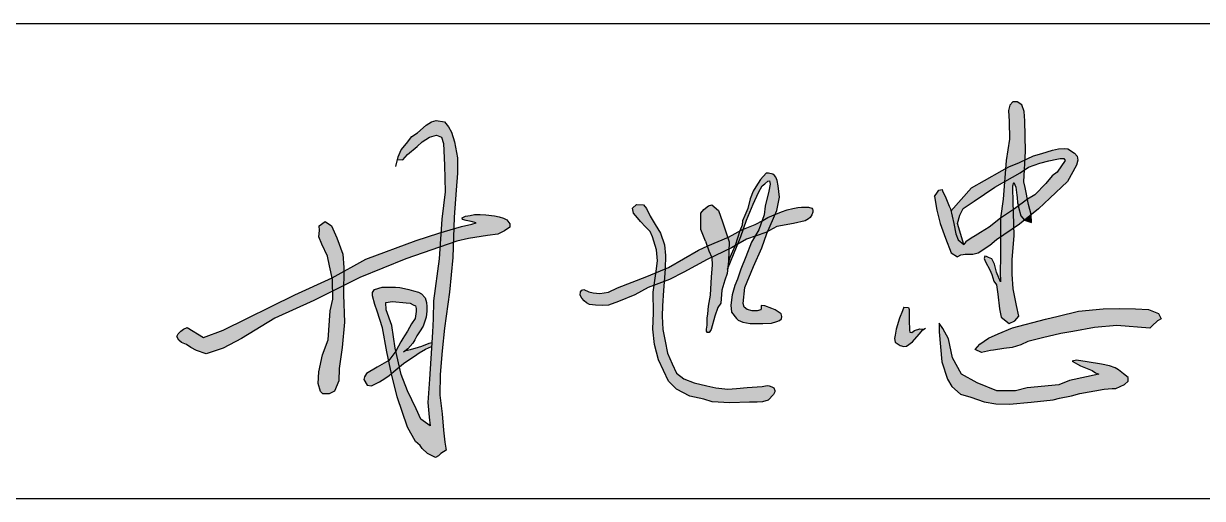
# Model space of a CAD drawing. Header units: millimetres. Extents: x 865974 to 875117, y 40174 to 44891.
# Drawn here: x 868534.3 to 868550.45, y 40219.58 to 40226.08 of the extents above; entities that cross this region are included whole.
import ezdxf

# ---------------------------------------------------------------- set-up
doc = ezdxf.new("R2010")
doc.units = ezdxf.units.MM
doc.header["$LTSCALE"] = 1000
doc.header["$MEASUREMENT"] = 0
doc.layers.add('HATCH', color=8, linetype='Continuous')

msp = doc.modelspace()

# ---------------------------------------------------------------- hatches: boundary and pattern name
at = {"layer": 'HATCH'}
for points in [[(868548.019, 40224.746), (868548.009, 40224.876), (868547.977, 40224.967), (868547.914, 40225.009), (868547.854, 40225.009), (868547.812, 40224.963), (868547.795, 40224.886), (868547.802, 40224.736), (868547.809, 40224.494), (868547.76, 40224.203), (868547.752, 40224.092), (868547.798, 40224.119), (868547.942, 40224.178), (868548.02, 40224.215), (868548.026, 40224.332)], [(868540.227, 40223.797), (868540.249, 40224.032), (868540.246, 40224.238), (868540.206, 40224.457), (868540.163, 40224.593), (868540.123, 40224.663), (868540.067, 40224.732), (868539.955, 40224.753), (868539.89, 40224.735), (868539.816, 40224.689), (868539.701, 40224.583), (868539.623, 40224.532), (868539.551, 40224.438), (868539.476, 40224.35), (868539.434, 40224.254), (868539.425, 40224.219), (868539.499, 40224.212), (868539.563, 40224.286), (868539.694, 40224.397), (868539.762, 40224.458), (868539.863, 40224.525), (868539.961, 40224.552), (868540.028, 40224.525), (868540.055, 40224.438), (868540.069, 40224.138), (868540.076, 40223.777), (868540.032, 40223.399), (868540.019, 40223.218), (868540.197, 40223.269), (868540.203, 40223.428)], [(868548.734, 40224.263), (868548.695, 40224.305), (868548.606, 40224.363), (868548.554, 40224.368), (868548.477, 40224.365), (868548.396, 40224.343), (868548.25, 40224.299), (868548.137, 40224.267), (868548.047, 40224.228), (868548.02, 40224.215), (868548.013, 40224.078), (868548.067, 40224.113), (868548.222, 40224.166), (868548.348, 40224.2), (868548.456, 40224.222), (868548.502, 40224.231), (868548.551, 40224.229), (868548.568, 40224.204), (868548.458, 40224.044), (868548.39, 40223.994), (868548.303, 40223.891), (868548.155, 40223.733), (868548.054, 40223.673), (868548.068, 40223.602), (868548.106, 40223.464), (868548.202, 40223.542), (868548.36, 40223.687), (868548.601, 40223.916), (868548.724, 40224.139), (868548.741, 40224.209)], [(868548.02, 40224.215), (868547.942, 40224.178), (868547.798, 40224.119), (868547.752, 40224.092), (868547.739, 40223.915), (868547.951, 40224.037), (868548.013, 40224.078)], [(868544.298, 40223.604), (868544.37, 40223.765), (868544.419, 40223.855), (868544.456, 40223.886), (868544.497, 40223.922), (868544.522, 40223.926), (868544.53, 40223.878), (868544.511, 40223.784), (868544.459, 40223.578), (868544.446, 40223.462), (868544.415, 40223.375), (868544.429, 40223.383), (868544.499, 40223.423), (868544.596, 40223.464), (868544.62, 40223.517), (868544.657, 40223.702), (868544.641, 40223.858), (868544.623, 40223.93), (868544.605, 40223.974), (868544.588, 40224), (868544.568, 40224.015), (868544.506, 40224.032), (868544.475, 40224.032), (868544.399, 40223.944), (868544.367, 40223.895), (868544.333, 40223.842), (868544.296, 40223.784), (868544.254, 40223.677), (868544.225, 40223.547), (868544.181, 40223.453), (868544.151, 40223.377), (868544.146, 40223.32), (868544.114, 40223.241), (868544.142, 40223.256), (868544.161, 40223.263), (868544.204, 40223.385)], [(868547.324, 40223.646), (868547.607, 40223.84), (868547.739, 40223.915), (868547.752, 40224.092), (868547.708, 40224.067), (868547.463, 40223.928), (868547.288, 40223.831), (868547.004, 40223.511), (868547.043, 40223.343), (868547.07, 40223.202), (868547.105, 40223.116), (868547.181, 40223.055), (868547.093, 40223.34), (868547.127, 40223.456), (868547.171, 40223.545)], [(868548.013, 40224.078), (868547.951, 40224.037), (868547.739, 40223.915), (868547.721, 40223.676), (868547.686, 40223.413), (868547.859, 40223.53), (868547.856, 40223.642), (868547.851, 40223.824), (868547.852, 40223.857), (868547.867, 40223.904), (868547.895, 40223.839), (868547.909, 40223.728), (868547.91, 40223.698), (868547.917, 40223.625), (868547.932, 40223.583), (868548.054, 40223.673), (868548.023, 40223.834), (868548.005, 40223.911)], [(868546.997, 40223.54), (868546.981, 40223.578), (868546.926, 40223.714), (868546.89, 40223.784), (868546.883, 40223.807), (868546.839, 40223.799), (868546.823, 40223.768), (868546.782, 40223.71), (868546.813, 40223.522), (868546.857, 40223.341), (868546.929, 40223.142), (868547.009, 40222.94), (868547.096, 40222.883), (868547.138, 40222.908), (868547.174, 40222.914), (868547.2, 40222.915), (868547.25, 40222.915), (868547.305, 40222.916), (868547.376, 40222.936), (868547.537, 40223.041), (868547.631, 40223.118), (868547.684, 40223.154), (868547.686, 40223.413), (868547.527, 40223.29), (868547.408, 40223.216), (868547.338, 40223.173), (868547.282, 40223.142), (868547.208, 40223.089), (868547.181, 40223.055), (868547.105, 40223.116), (868547.07, 40223.202), (868547.043, 40223.343)], [(868543.08, 40223.049), (868543.029, 40223.207), (868542.954, 40223.328), (868542.884, 40223.443), (868542.837, 40223.547), (868542.795, 40223.596), (868542.699, 40223.6), (868542.646, 40223.551), (868542.657, 40223.485), (868542.686, 40223.451), (868542.714, 40223.421), (868542.752, 40223.368), (868542.821, 40223.297), (868542.888, 40223.234), (868542.918, 40223.159), (868542.973, 40222.983), (868542.985, 40222.831), (868542.966, 40222.687), (868542.963, 40222.667), (868543.09, 40222.721), (868543.095, 40222.901)], [(868543.875, 40223.363), (868543.822, 40223.519), (868543.73, 40223.595), (868543.686, 40223.583), (868543.622, 40223.535), (868543.578, 40223.483), (868543.578, 40223.399), (868543.578, 40223.259), (868543.642, 40223.098), (868543.665, 40223.031), (868543.675, 40223.036), (868543.945, 40223.15)], [(868545.008, 40223.378), (868545.055, 40223.403), (868545.076, 40223.425), (868545.098, 40223.46), (868545.113, 40223.498), (868545.113, 40223.526), (868545.109, 40223.537), (868545.1, 40223.55), (868545.053, 40223.566), (868544.959, 40223.566), (868544.909, 40223.559), (868544.839, 40223.546), (868544.763, 40223.529), (868544.686, 40223.503), (868544.609, 40223.469), (868544.596, 40223.464), (868544.494, 40223.232), (868544.622, 40223.3), (868544.849, 40223.343)], [(868547.963, 40223.448), (868547.93, 40223.563), (868547.932, 40223.583), (868547.876, 40223.541), (868547.859, 40223.53), (868547.866, 40223.279), (868547.944, 40223.332), (868548.012, 40223.388)], [(868548.068, 40223.602), (868548.054, 40223.673), (868548.054, 40223.673), (868547.932, 40223.583), (868547.93, 40223.563), (868547.963, 40223.448), (868548.012, 40223.388), (868548.106, 40223.464)], [(868540.89, 40223.241), (868540.964, 40223.292), (868540.966, 40223.336), (868540.923, 40223.393), (868540.878, 40223.416), (868540.82, 40223.431), (868540.752, 40223.447), (868540.636, 40223.459), (868540.556, 40223.463), (868540.48, 40223.463), (868540.42, 40223.453), (868540.358, 40223.441), (868540.31, 40223.42), (868540.315, 40223.395), (868540.366, 40223.383), (868540.434, 40223.367), (868540.504, 40223.352), (868540.442, 40223.334), (868540.3, 40223.299), (868540.197, 40223.269), (868540.19, 40223.085), (868540.236, 40223.101), (868540.399, 40223.134), (868540.657, 40223.177), (868540.799, 40223.194)], [(868544.373, 40223.254), (868544.415, 40223.375), (868544.326, 40223.326), (868544.161, 40223.263), (868544.126, 40223.165), (868544.084, 40223.058), (868544.203, 40223.126), (868544.323, 40223.168)], [(868544.596, 40223.464), (868544.499, 40223.423), (868544.429, 40223.383), (868544.415, 40223.375), (868544.373, 40223.254), (868544.323, 40223.168), (868544.471, 40223.22), (868544.494, 40223.232)], [(868547.859, 40223.53), (868547.686, 40223.413), (868547.684, 40223.154), (868547.866, 40223.279)], [(868548.106, 40223.464), (868548.012, 40223.388), (868548.11, 40223.357)], [(868538.677, 40222.922), (868538.593, 40223.143), (868538.523, 40223.31), (868538.435, 40223.367), (868538.353, 40223.311), (868538.359, 40223.247), (868538.348, 40223.159), (868538.39, 40223.06), (868538.465, 40222.895), (868538.494, 40222.762), (868538.53, 40222.598), (868538.69, 40222.686), (868538.69, 40222.737)], [(868539.539, 40222.859), (868540.006, 40223.021), (868540.019, 40223.218), (868539.991, 40223.21), (868539.683, 40223.109), (868538.994, 40222.855), (868538.69, 40222.686), (868538.686, 40222.492), (868538.909, 40222.603)], [(868540.197, 40223.269), (868540.019, 40223.218), (868540.006, 40223.021), (868540.19, 40223.085)], [(868544.114, 40223.241), (868543.959, 40223.156), (868543.945, 40223.15), (868543.966, 40223.089), (868543.963, 40222.992), (868544.001, 40223.01), (868544.051, 40223.039)], [(868544.417, 40223.009), (868544.482, 40223.205), (868544.494, 40223.232), (868544.471, 40223.22), (868544.323, 40223.168), (868544.275, 40223.085), (868544.198, 40222.886), (868544.126, 40222.717), (868544.082, 40222.581), (868544.047, 40222.493), (868544.008, 40222.366), (868543.992, 40222.224), (868544.002, 40222.129), (868544.069, 40222.043), (868544.089, 40222.018), (868544.157, 40221.991), (868544.256, 40221.974), (868544.322, 40221.972), (868544.431, 40221.972), (868544.549, 40221.976), (868544.62, 40221.999), (868544.655, 40222.015), (868544.684, 40222.035), (868544.689, 40222.066), (868544.681, 40222.104), (868544.6, 40222.16), (868544.55, 40222.179), (868544.456, 40222.213), (868544.405, 40222.221), (868544.405, 40222.183), (868544.403, 40222.158), (868544.35, 40222.145), (868544.282, 40222.148), (868544.212, 40222.166), (868544.175, 40222.196), (868544.159, 40222.247), (868544.183, 40222.467), (868544.301, 40222.753)], [(868544.161, 40223.263), (868544.142, 40223.256), (868544.114, 40223.241), (868544.051, 40223.039), (868544.084, 40223.058), (868544.126, 40223.165)], [(868547.869, 40223.173), (868547.866, 40223.279), (868547.684, 40223.154), (868547.682, 40222.887), (868547.681, 40222.673), (868547.682, 40222.543), (868547.63, 40222.676), (868547.601, 40222.783), (868547.567, 40222.859), (868547.518, 40222.878), (868547.491, 40222.89), (868547.47, 40222.892), (868547.462, 40222.863), (868547.479, 40222.817), (868547.537, 40222.705), (868547.564, 40222.645), (868547.594, 40222.551), (868547.628, 40222.5), (868547.645, 40222.374), (868547.672, 40222.174), (868547.695, 40222.058), (868547.801, 40221.973), (868547.881, 40222.01), (868547.936, 40222.074), (868547.902, 40222.22), (868547.856, 40222.449), (868547.844, 40222.648), (868547.844, 40222.85)], [(868539.477, 40221.275), (868539.452, 40221.38), (868539.376, 40221.314), (868539.344, 40221.286), (868539.344, 40221.285), (868539.419, 40220.967), (868539.563, 40220.555), (868539.673, 40220.356), (868539.735, 40220.302), (868539.761, 40220.261), (868539.838, 40220.193), (868539.947, 40220.137), (868539.986, 40220.163), (868540.02, 40220.195), (868540.093, 40220.24), (868540.072, 40220.35), (868540.054, 40220.51), (868540.035, 40220.738), (868540.007, 40220.991), (868540.01, 40221.276), (868540.039, 40221.598), (868540.067, 40221.907), (868540.136, 40222.401), (868540.182, 40222.877), (868540.19, 40223.085), (868540.006, 40223.021), (868539.995, 40222.859), (868539.92, 40222.282), (868539.914, 40222.038), (868539.904, 40221.856), (868539.883, 40221.491), (868539.863, 40221.212), (868539.84, 40220.891), (868539.86, 40220.69), (868539.873, 40220.572), (868539.746, 40220.662), (868539.681, 40220.803), (868539.561, 40221.051)], [(868543.966, 40223.089), (868543.945, 40223.15), (868543.675, 40223.036), (868543.665, 40223.031), (868543.688, 40222.965), (868543.73, 40222.878), (868543.963, 40222.992)], [(868544.084, 40223.058), (868544.051, 40223.039), (868543.979, 40222.875), (868543.957, 40222.811), (868543.946, 40222.717), (868544.028, 40222.917)], [(868543.668, 40222.847), (868543.73, 40222.878), (868543.688, 40222.965), (868543.665, 40223.031), (868543.548, 40222.974), (868543.136, 40222.741), (868543.09, 40222.721), (868543.078, 40222.549), (868543.149, 40222.576), (868543.346, 40222.673)], [(868543.959, 40222.826), (868543.963, 40222.992), (868543.73, 40222.878), (868543.736, 40222.77), (868543.721, 40222.612), (868543.707, 40222.359), (868543.681, 40222.208), (868543.673, 40222.105), (868543.662, 40222.046), (868543.66, 40221.996), (868543.66, 40221.951), (868543.654, 40221.895), (868543.655, 40221.866), (868543.66, 40221.853), (868543.667, 40221.847), (868543.694, 40221.848), (868543.723, 40221.892), (868543.773, 40222.072), (868543.814, 40222.193), (868543.855, 40222.249), (868543.867, 40222.429), (868543.907, 40222.565), (868543.939, 40222.657)], [(868537.745, 40222.044), (868538.278, 40222.289), (868538.539, 40222.419), (868538.535, 40222.574), (868538.53, 40222.598), (868538.018, 40222.366), (868537.039, 40221.882), (868536.77, 40221.78), (868536.546, 40221.917), (868536.493, 40221.895), (868536.458, 40221.868), (868536.423, 40221.833), (868536.405, 40221.796), (868536.429, 40221.742), (868536.469, 40221.712), (868536.535, 40221.685), (868536.594, 40221.646), (868536.671, 40221.602), (868536.805, 40221.555), (868536.916, 40221.592), (868537.036, 40221.635), (868537.289, 40221.767)], [(868538.69, 40222.686), (868538.53, 40222.598), (868538.535, 40222.574), (868538.539, 40222.419), (868538.686, 40222.492)], [(868542.86, 40222.467), (868542.94, 40222.497), (868542.963, 40222.667), (868542.842, 40222.616), (868542.44, 40222.461), (868542.315, 40222.402), (868542.197, 40222.381), (868542.106, 40222.39), (868542.045, 40222.407), (868541.979, 40222.44), (868541.952, 40222.43), (868541.931, 40222.405), (868541.928, 40222.362), (868541.952, 40222.32), (868541.982, 40222.283), (868542.013, 40222.256), (868542.057, 40222.234), (868542.136, 40222.224), (868542.227, 40222.218), (868542.315, 40222.224), (868542.451, 40222.272), (868542.677, 40222.367)], [(868543.09, 40222.721), (868542.963, 40222.667), (868542.94, 40222.497), (868543.078, 40222.549)], [(868538.699, 40221.992), (868538.684, 40222.367), (868538.686, 40222.492), (868538.539, 40222.419), (868538.542, 40222.304), (868538.503, 40222.145), (868538.478, 40221.748), (868538.399, 40221.543), (868538.348, 40221.31), (868538.338, 40221.153), (868538.372, 40221.04), (868538.404, 40221.008), (868538.49, 40221.008), (868538.564, 40221.044), (868538.621, 40221.189), (868538.625, 40221.358), (868538.666, 40221.642)], [(868539.752, 40222.379), (868539.715, 40222.403), (868539.644, 40222.419), (868539.58, 40222.44), (868539.523, 40222.453), (868539.458, 40222.463), (868539.398, 40222.47), (868539.3, 40222.47), (868539.216, 40222.47), (868539.111, 40222.44), (868539.084, 40222.399), (868539.084, 40222.349), (868539.114, 40222.234), (868539.145, 40222.14), (868539.222, 40221.914), (868539.28, 40221.584), (868539.305, 40221.468), (868539.402, 40221.592), (868539.392, 40221.636), (868539.346, 40221.947), (868539.272, 40222.158), (868539.264, 40222.258), (868539.355, 40222.273), (868539.546, 40222.255), (868539.6, 40222.249), (868539.642, 40222.229), (868539.672, 40222.214), (868539.683, 40222.179), (868539.683, 40222.136), (868539.666, 40222.043), (868539.618, 40221.969), (868539.561, 40221.869), (868539.522, 40221.804), (868539.5, 40221.767), (868539.472, 40221.723), (868539.44, 40221.662), (868539.402, 40221.592), (868539.452, 40221.38), (868539.507, 40221.427), (868539.579, 40221.475), (868539.659, 40221.525), (868539.72, 40221.571), (868539.811, 40221.621), (868539.893, 40221.658), (868539.896, 40221.714), (868539.859, 40221.703), (868539.757, 40221.664), (868539.713, 40221.647), (868539.602, 40221.616), (868539.538, 40221.602), (868539.566, 40221.624), (868539.637, 40221.705), (868539.664, 40221.749), (868539.691, 40221.803), (868539.728, 40221.857), (868539.775, 40221.934), (868539.819, 40222.059), (868539.826, 40222.143), (868539.826, 40222.207), (868539.823, 40222.258), (868539.806, 40222.322)], [(868543.052, 40222.075), (868543.055, 40222.216), (868543.069, 40222.422), (868543.078, 40222.549), (868542.94, 40222.497), (868542.927, 40222.402), (868542.932, 40222.118), (868542.923, 40221.894), (868542.943, 40221.684), (868543, 40221.477), (868543.07, 40221.328), (868543.135, 40221.181), (868543.248, 40221.075), (868543.43, 40220.978), (868543.623, 40220.937), (868543.734, 40220.902), (868543.979, 40220.887), (868544.245, 40220.894), (868544.35, 40220.895), (868544.424, 40220.901), (868544.502, 40220.924), (868544.574, 40221), (868544.592, 40221.037), (868544.592, 40221.053), (868544.58, 40221.091), (868544.552, 40221.105), (868544.516, 40221.117), (868544.488, 40221.123), (868544.418, 40221.11), (868544.213, 40221.096), (868544.07, 40221.084), (868543.948, 40221.073), (868543.783, 40221.092), (868543.66, 40221.118), (868543.487, 40221.159), (868543.349, 40221.215), (868543.248, 40221.292), (868543.188, 40221.419), (868543.125, 40221.566), (868543.089, 40221.73), (868543.058, 40221.89)], [(868546.571, 40221.825), (868546.621, 40221.886), (868546.639, 40221.897), (868546.581, 40221.901), (868546.508, 40221.876), (868546.468, 40221.851), (868546.441, 40221.856), (868546.438, 40221.883), (868546.438, 40221.921), (868546.433, 40221.979), (868546.433, 40222.021), (868546.433, 40222.081), (868546.431, 40222.117), (868546.431, 40222.162), (868546.426, 40222.192), (868546.36, 40222.197), (868546.34, 40222.144), (868546.302, 40222.044), (868546.257, 40221.893), (868546.242, 40221.813), (868546.232, 40221.765), (868546.24, 40221.715), (868546.308, 40221.672), (868546.358, 40221.657), (868546.398, 40221.66), (868546.478, 40221.723)], [(868548.26, 40221.778), (868548.51, 40221.834), (868548.673, 40221.865), (868548.971, 40221.916), (868549.277, 40221.946), (868549.73, 40221.908), (868549.763, 40221.941), (868549.836, 40222.01), (868549.882, 40222.038), (868549.849, 40222.109), (868549.709, 40222.162), (868549.534, 40222.175), (868549.312, 40222.18), (868549.088, 40222.173), (868548.754, 40222.142), (868548.472, 40222.073), (868548.299, 40222.03), (868547.848, 40221.913), (868547.652, 40221.829), (868547.519, 40221.773), (868547.402, 40221.689), (868547.339, 40221.618), (868547.423, 40221.577), (868547.545, 40221.605), (868547.586, 40221.608), (868547.731, 40221.628), (868547.843, 40221.646), (868547.963, 40221.681), (868548.059, 40221.727)], [(868546.97, 40221.762), (868546.893, 40221.902), (868546.842, 40221.976), (868546.845, 40221.858), (868546.88, 40221.446), (868546.956, 40221.21), (868547.016, 40221.112), (868547.136, 40221.007), (868547.277, 40220.966), (868547.462, 40220.898), (868547.618, 40220.871), (868547.807, 40220.869), (868548.104, 40220.894), (868548.405, 40220.928), (868548.493, 40220.948), (868548.657, 40220.982), (868548.77, 40221.012), (868549.105, 40221.075), (868549.212, 40221.083), (868549.262, 40221.083), (868549.383, 40221.136), (868549.43, 40221.184), (868549.432, 40221.232), (868549.369, 40221.283), (868549.299, 40221.337), (868549.252, 40221.365), (868549.176, 40221.392), (868549.069, 40221.414), (868548.869, 40221.446), (868548.726, 40221.472), (868548.666, 40221.458), (868548.78, 40221.394), (868548.825, 40221.375), (868548.938, 40221.329), (868548.986, 40221.299), (868549.03, 40221.277), (868548.63, 40221.19), (868548.484, 40221.131), (868548.05, 40221.091), (868547.888, 40221.052), (868547.632, 40221.052), (868547.363, 40221.162), (868547.15, 40221.281), (868547.028, 40221.502)], [(868539.344, 40221.286), (868539.305, 40221.468), (868539.148, 40221.373), (868539, 40221.288), (868538.972, 40221.243), (868538.963, 40221.206), (868539.009, 40221.128), (868539.07, 40221.117), (868539.179, 40221.175), (868539.253, 40221.221), (868539.313, 40221.26)], [(868539.402, 40221.592), (868539.305, 40221.468), (868539.344, 40221.286), (868539.376, 40221.314), (868539.452, 40221.38)]]:
    msp.add_hatch(color=256, dxfattribs=at).paths.add_polyline_path(points)

# ---------------------------------------------------------------- linework, layer by layer
for p, q in [((868518.51, 40226.078), (868628.51, 40226.078)), ((868518.51, 40219.578), (868573.51, 40219.578))]:
    msp.add_line(p, q)
for points in [[(868547.93, 40223.563), (868547.963, 40223.448), (868548.012, 40223.388), (868548.11, 40223.357), (868548.106, 40223.464), (868548.068, 40223.602), (868548.023, 40223.834), (868548.005, 40223.911), (868548.026, 40224.332), (868548.019, 40224.746), (868548.009, 40224.876), (868547.977, 40224.967), (868547.914, 40225.009), (868547.854, 40225.009), (868547.812, 40224.963), (868547.795, 40224.886), (868547.802, 40224.736), (868547.809, 40224.494), (868547.76, 40224.203), (868547.721, 40223.676), (868547.686, 40223.413), (868547.682, 40222.887), (868547.681, 40222.673), (868547.682, 40222.543), (868547.63, 40222.676), (868547.601, 40222.783), (868547.567, 40222.859)], [(868539.401, 40224.121), (868539.434, 40224.254), (868539.476, 40224.35), (868539.551, 40224.438), (868539.623, 40224.532), (868539.701, 40224.583), (868539.816, 40224.689), (868539.89, 40224.735), (868539.955, 40224.753), (868540.067, 40224.732), (868540.123, 40224.663), (868540.163, 40224.593), (868540.206, 40224.457), (868540.246, 40224.238), (868540.249, 40224.032), (868540.227, 40223.797), (868540.203, 40223.428), (868540.182, 40222.877), (868540.136, 40222.401), (868540.067, 40221.907), (868540.039, 40221.598), (868540.01, 40221.276), (868540.007, 40220.991), (868540.035, 40220.738), (868540.054, 40220.51), (868540.072, 40220.35), (868540.093, 40220.24), (868540.02, 40220.195), (868539.986, 40220.163), (868539.947, 40220.137), (868539.838, 40220.193), (868539.761, 40220.261), (868539.735, 40220.302), (868539.673, 40220.356), (868539.563, 40220.555), (868539.419, 40220.967), (868539.344, 40221.285), (868539.28, 40221.584), (868539.222, 40221.914), (868539.145, 40222.14), (868539.114, 40222.234), (868539.084, 40222.349), (868539.084, 40222.399), (868539.111, 40222.44), (868539.111, 40222.44), (868539.216, 40222.47), (868539.3, 40222.47), (868539.3, 40222.47), (868539.398, 40222.47), (868539.458, 40222.463), (868539.523, 40222.453), (868539.58, 40222.44), (868539.644, 40222.419), (868539.715, 40222.403), (868539.752, 40222.379), (868539.806, 40222.322), (868539.823, 40222.258), (868539.826, 40222.207), (868539.826, 40222.143), (868539.819, 40222.059), (868539.775, 40221.934), (868539.728, 40221.857), (868539.691, 40221.803), (868539.664, 40221.749), (868539.637, 40221.705), (868539.637, 40221.705), (868539.566, 40221.624), (868539.509, 40221.58)], [(868539.425, 40224.219), (868539.499, 40224.212), (868539.499, 40224.212), (868539.563, 40224.286), (868539.694, 40224.397), (868539.762, 40224.458), (868539.863, 40224.525), (868539.961, 40224.552), (868539.961, 40224.552), (868540.028, 40224.525), (868540.055, 40224.438), (868540.069, 40224.138), (868540.076, 40223.777), (868540.032, 40223.399), (868539.995, 40222.859), (868539.92, 40222.282), (868539.914, 40222.038), (868539.904, 40221.856), (868539.883, 40221.491), (868539.863, 40221.212), (868539.84, 40220.891), (868539.86, 40220.69), (868539.873, 40220.572), (868539.873, 40220.572), (868539.746, 40220.662), (868539.681, 40220.803), (868539.561, 40221.051), (868539.477, 40221.275), (868539.392, 40221.636), (868539.346, 40221.947), (868539.272, 40222.158), (868539.264, 40222.258), (868539.264, 40222.258), (868539.355, 40222.273), (868539.546, 40222.255), (868539.546, 40222.255), (868539.6, 40222.249), (868539.642, 40222.229), (868539.672, 40222.214), (868539.683, 40222.179), (868539.683, 40222.136), (868539.666, 40222.043), (868539.618, 40221.969), (868539.561, 40221.869), (868539.522, 40221.804), (868539.5, 40221.767), (868539.472, 40221.723), (868539.44, 40221.662), (868539.402, 40221.592), (868539.305, 40221.468), (868539.148, 40221.373), (868539, 40221.288), (868538.972, 40221.243), (868538.963, 40221.206), (868539.009, 40221.128), (868539.07, 40221.117), (868539.179, 40221.175), (868539.253, 40221.221), (868539.313, 40221.26), (868539.376, 40221.314), (868539.507, 40221.427), (868539.579, 40221.475), (868539.659, 40221.525), (868539.72, 40221.571), (868539.811, 40221.621), (868539.893, 40221.658)], [(868547.004, 40223.511), (868547.288, 40223.831), (868547.463, 40223.928), (868547.708, 40224.067), (868547.798, 40224.119), (868547.942, 40224.178), (868548.047, 40224.228), (868548.137, 40224.267), (868548.25, 40224.299), (868548.396, 40224.343), (868548.477, 40224.365), (868548.554, 40224.368), (868548.606, 40224.363), (868548.695, 40224.305), (868548.734, 40224.263), (868548.741, 40224.209), (868548.724, 40224.139), (868548.601, 40223.916), (868548.36, 40223.687), (868548.202, 40223.542), (868547.944, 40223.332), (868547.631, 40223.118), (868547.537, 40223.041), (868547.376, 40222.936), (868547.305, 40222.916), (868547.25, 40222.915), (868547.2, 40222.915), (868547.174, 40222.914), (868547.138, 40222.908), (868547.096, 40222.883)], [(868546.782, 40223.71), (868546.823, 40223.768), (868546.839, 40223.799), (868546.839, 40223.799), (868546.883, 40223.807), (868546.89, 40223.784), (868546.926, 40223.714), (868546.981, 40223.578), (868546.997, 40223.54), (868547.043, 40223.343), (868547.07, 40223.202), (868547.105, 40223.116), (868547.181, 40223.055), (868547.093, 40223.34), (868547.127, 40223.456), (868547.171, 40223.545), (868547.324, 40223.646), (868547.607, 40223.84), (868547.951, 40224.037), (868548.067, 40224.113), (868548.222, 40224.166), (868548.348, 40224.2), (868548.456, 40224.222), (868548.502, 40224.231), (868548.551, 40224.229), (868548.568, 40224.204), (868548.458, 40224.044), (868548.39, 40223.994), (868548.303, 40223.891), (868548.155, 40223.733), (868548.054, 40223.673), (868547.876, 40223.541), (868547.686, 40223.413), (868547.527, 40223.29), (868547.408, 40223.216), (868547.338, 40223.173), (868547.282, 40223.142), (868547.208, 40223.089), (868547.181, 40223.055)], [(868543.946, 40222.717), (868544.028, 40222.917), (868544.126, 40223.165), (868544.204, 40223.385), (868544.298, 40223.604), (868544.37, 40223.765), (868544.419, 40223.855), (868544.456, 40223.886), (868544.497, 40223.922), (868544.522, 40223.926), (868544.53, 40223.878), (868544.511, 40223.784), (868544.459, 40223.578), (868544.446, 40223.462), (868544.373, 40223.254), (868544.275, 40223.085), (868544.198, 40222.886), (868544.126, 40222.717), (868544.082, 40222.581), (868544.047, 40222.493), (868544.008, 40222.366), (868543.992, 40222.224), (868544.002, 40222.129), (868544.069, 40222.043), (868544.089, 40222.018), (868544.157, 40221.991), (868544.256, 40221.974), (868544.322, 40221.972), (868544.431, 40221.972), (868544.549, 40221.976), (868544.62, 40221.999), (868544.655, 40222.015), (868544.684, 40222.035), (868544.689, 40222.066), (868544.681, 40222.104), (868544.6, 40222.16), (868544.55, 40222.179), (868544.456, 40222.213), (868544.405, 40222.221), (868544.405, 40222.183), (868544.403, 40222.158), (868544.35, 40222.145), (868544.282, 40222.148), (868544.212, 40222.166), (868544.175, 40222.196), (868544.159, 40222.247), (868544.183, 40222.467), (868544.301, 40222.753), (868544.417, 40223.009), (868544.482, 40223.205), (868544.62, 40223.517), (868544.657, 40223.702), (868544.641, 40223.858), (868544.623, 40223.93), (868544.605, 40223.974), (868544.588, 40224), (868544.568, 40224.015), (868544.506, 40224.032), (868544.475, 40224.032), (868544.399, 40223.944), (868544.367, 40223.895), (868544.333, 40223.842), (868544.296, 40223.784), (868544.254, 40223.677), (868544.225, 40223.547), (868544.181, 40223.453), (868544.151, 40223.377), (868544.146, 40223.32)], [(868547.567, 40222.859), (868547.518, 40222.878), (868547.491, 40222.89), (868547.47, 40222.892), (868547.462, 40222.863), (868547.479, 40222.817), (868547.537, 40222.705), (868547.564, 40222.645), (868547.594, 40222.551), (868547.628, 40222.5), (868547.645, 40222.374), (868547.672, 40222.174), (868547.695, 40222.058), (868547.801, 40221.973), (868547.881, 40222.01), (868547.936, 40222.074), (868547.936, 40222.074), (868547.902, 40222.22), (868547.856, 40222.449), (868547.844, 40222.648), (868547.844, 40222.85), (868547.869, 40223.173), (868547.856, 40223.642), (868547.851, 40223.824), (868547.852, 40223.857), (868547.867, 40223.904), (868547.867, 40223.904), (868547.895, 40223.839), (868547.909, 40223.728), (868547.91, 40223.698), (868547.917, 40223.625), (868547.932, 40223.583), (868547.93, 40223.563)], [(868546.782, 40223.71), (868546.813, 40223.522), (868546.857, 40223.341), (868546.929, 40223.142), (868547.009, 40222.94), (868547.096, 40222.883)], [(868545.1, 40223.55), (868545.109, 40223.537), (868545.113, 40223.526), (868545.113, 40223.498), (868545.098, 40223.46), (868545.076, 40223.425), (868545.055, 40223.403), (868545.008, 40223.378), (868544.849, 40223.343), (868544.622, 40223.3), (868544.471, 40223.22), (868544.203, 40223.126), (868544.001, 40223.01), (868543.668, 40222.847), (868543.346, 40222.673), (868543.149, 40222.576), (868542.86, 40222.467), (868542.677, 40222.367), (868542.451, 40222.272), (868542.315, 40222.224), (868542.227, 40222.218), (868542.136, 40222.224), (868542.057, 40222.234), (868542.013, 40222.256), (868541.982, 40222.283), (868541.952, 40222.32), (868541.928, 40222.362), (868541.931, 40222.405), (868541.952, 40222.43), (868541.979, 40222.44)], [(868541.979, 40222.44), (868542.045, 40222.407), (868542.106, 40222.39), (868542.197, 40222.381), (868542.315, 40222.402), (868542.44, 40222.461), (868542.842, 40222.616), (868543.136, 40222.741), (868543.548, 40222.974), (868543.675, 40223.036), (868543.959, 40223.156), (868544.142, 40223.256), (868544.326, 40223.326), (868544.429, 40223.383), (868544.499, 40223.423), (868544.609, 40223.469), (868544.686, 40223.503), (868544.763, 40223.529), (868544.839, 40223.546), (868544.909, 40223.559), (868544.959, 40223.566), (868545.053, 40223.566), (868545.053, 40223.566), (868545.1, 40223.55)], [(868542.657, 40223.485), (868542.646, 40223.551), (868542.699, 40223.6), (868542.795, 40223.596), (868542.837, 40223.547), (868542.884, 40223.443), (868542.954, 40223.328), (868543.029, 40223.207), (868543.08, 40223.049), (868543.095, 40222.901), (868543.09, 40222.721), (868543.069, 40222.422), (868543.055, 40222.216), (868543.052, 40222.075), (868543.058, 40221.89), (868543.089, 40221.73), (868543.125, 40221.566), (868543.188, 40221.419), (868543.248, 40221.292), (868543.349, 40221.215), (868543.487, 40221.159), (868543.66, 40221.118), (868543.783, 40221.092), (868543.948, 40221.073), (868544.07, 40221.084), (868544.213, 40221.096), (868544.418, 40221.11), (868544.488, 40221.123), (868544.516, 40221.117), (868544.552, 40221.105), (868544.58, 40221.091), (868544.592, 40221.053), (868544.592, 40221.037), (868544.574, 40221), (868544.502, 40220.924), (868544.424, 40220.901), (868544.35, 40220.895), (868544.245, 40220.894), (868543.979, 40220.887), (868543.734, 40220.902), (868543.623, 40220.937), (868543.43, 40220.978), (868543.248, 40221.075), (868543.135, 40221.181), (868543.07, 40221.328), (868543, 40221.477), (868542.943, 40221.684), (868542.923, 40221.894), (868542.932, 40222.118), (868542.927, 40222.402), (868542.966, 40222.687), (868542.985, 40222.831), (868542.973, 40222.983), (868542.918, 40223.159), (868542.888, 40223.234), (868542.821, 40223.297), (868542.752, 40223.368), (868542.714, 40223.421), (868542.686, 40223.451), (868542.657, 40223.485)], [(868543.642, 40223.098), (868543.578, 40223.259), (868543.578, 40223.399), (868543.578, 40223.483), (868543.622, 40223.535), (868543.686, 40223.583), (868543.73, 40223.595), (868543.822, 40223.519), (868543.875, 40223.363), (868543.966, 40223.089), (868543.959, 40222.826), (868543.939, 40222.657), (868543.907, 40222.565), (868543.867, 40222.429), (868543.855, 40222.249), (868543.814, 40222.193), (868543.773, 40222.072), (868543.723, 40221.892), (868543.694, 40221.848), (868543.667, 40221.847)], [(868536.546, 40221.917), (868536.77, 40221.78), (868537.039, 40221.882), (868538.018, 40222.366), (868538.53, 40222.598), (868538.994, 40222.855), (868539.683, 40223.109), (868539.991, 40223.21), (868540.3, 40223.299), (868540.442, 40223.334), (868540.504, 40223.352), (868540.434, 40223.367), (868540.366, 40223.383), (868540.315, 40223.395), (868540.315, 40223.395), (868540.31, 40223.42), (868540.358, 40223.441), (868540.42, 40223.453), (868540.48, 40223.463), (868540.556, 40223.463), (868540.636, 40223.459), (868540.752, 40223.447), (868540.82, 40223.431), (868540.878, 40223.416), (868540.923, 40223.393), (868540.966, 40223.336), (868540.964, 40223.292), (868540.89, 40223.241), (868540.799, 40223.194), (868540.657, 40223.177), (868540.399, 40223.134), (868540.236, 40223.101), (868539.539, 40222.859), (868538.909, 40222.603), (868538.278, 40222.289), (868537.745, 40222.044), (868537.289, 40221.767), (868537.036, 40221.635), (868536.916, 40221.592), (868536.805, 40221.555), (868536.671, 40221.602), (868536.594, 40221.646), (868536.535, 40221.685), (868536.469, 40221.712), (868536.429, 40221.742), (868536.405, 40221.796), (868536.423, 40221.833), (868536.458, 40221.868), (868536.493, 40221.895), (868536.546, 40221.917)], [(868538.353, 40223.311), (868538.435, 40223.367), (868538.523, 40223.31), (868538.593, 40223.143), (868538.677, 40222.922), (868538.69, 40222.737), (868538.684, 40222.367), (868538.699, 40221.992), (868538.666, 40221.642), (868538.625, 40221.358), (868538.621, 40221.189), (868538.564, 40221.044), (868538.49, 40221.008), (868538.404, 40221.008), (868538.372, 40221.04), (868538.338, 40221.153), (868538.348, 40221.31), (868538.399, 40221.543), (868538.478, 40221.748), (868538.503, 40222.145), (868538.542, 40222.304), (868538.535, 40222.574), (868538.494, 40222.762), (868538.465, 40222.895), (868538.39, 40223.06), (868538.348, 40223.159), (868538.359, 40223.247), (868538.353, 40223.311)], [(868544.146, 40223.32), (868544.114, 40223.241), (868544.051, 40223.039), (868543.979, 40222.875), (868543.957, 40222.811)], [(868543.642, 40223.098), (868543.688, 40222.965), (868543.73, 40222.878), (868543.736, 40222.77), (868543.721, 40222.612), (868543.707, 40222.359), (868543.681, 40222.208), (868543.673, 40222.105), (868543.662, 40222.046), (868543.66, 40221.996), (868543.66, 40221.951), (868543.654, 40221.895), (868543.655, 40221.866)], [(868546.36, 40222.197), (868546.34, 40222.144), (868546.302, 40222.044), (868546.257, 40221.893), (868546.242, 40221.813), (868546.232, 40221.765), (868546.24, 40221.715), (868546.24, 40221.715), (868546.308, 40221.672), (868546.358, 40221.657), (868546.398, 40221.66), (868546.478, 40221.723), (868546.571, 40221.825), (868546.621, 40221.886), (868546.657, 40221.908)], [(868546.36, 40222.197), (868546.426, 40222.192), (868546.431, 40222.162), (868546.431, 40222.117), (868546.433, 40222.081), (868546.433, 40222.021), (868546.433, 40221.979), (868546.438, 40221.921), (868546.438, 40221.883), (868546.441, 40221.856), (868546.441, 40221.856), (868546.468, 40221.851), (868546.508, 40221.876), (868546.581, 40221.901), (868546.581, 40221.901), (868546.639, 40221.897)], [(868547.402, 40221.689), (868547.519, 40221.773), (868547.652, 40221.829), (868547.848, 40221.913), (868548.299, 40222.03), (868548.472, 40222.073), (868548.754, 40222.142), (868549.088, 40222.173), (868549.312, 40222.18), (868549.534, 40222.175), (868549.709, 40222.162), (868549.849, 40222.109), (868549.849, 40222.109), (868549.882, 40222.038), (868549.836, 40222.01), (868549.763, 40221.941), (868549.73, 40221.908), (868549.73, 40221.908), (868549.277, 40221.946), (868548.971, 40221.916), (868548.673, 40221.865), (868548.51, 40221.834), (868548.26, 40221.778), (868548.059, 40221.727), (868547.963, 40221.681), (868547.843, 40221.646), (868547.731, 40221.628), (868547.586, 40221.608), (868547.545, 40221.605), (868547.423, 40221.577), (868547.339, 40221.618), (868547.402, 40221.689), (868547.402, 40221.689)], [(868546.842, 40221.976), (868546.845, 40221.858), (868546.88, 40221.446), (868546.956, 40221.21), (868547.016, 40221.112), (868547.136, 40221.007), (868547.277, 40220.966), (868547.462, 40220.898), (868547.618, 40220.871), (868547.807, 40220.869), (868548.104, 40220.894), (868548.405, 40220.928), (868548.493, 40220.948), (868548.657, 40220.982), (868548.77, 40221.012), (868549.105, 40221.075), (868549.212, 40221.083), (868549.262, 40221.083), (868549.383, 40221.136), (868549.43, 40221.184), (868549.432, 40221.232), (868549.369, 40221.283), (868549.299, 40221.337), (868549.252, 40221.365), (868549.176, 40221.392), (868549.069, 40221.414), (868548.869, 40221.446), (868548.726, 40221.472), (868548.666, 40221.458), (868548.666, 40221.458), (868548.666, 40221.458), (868548.78, 40221.394), (868548.825, 40221.375), (868548.938, 40221.329), (868548.986, 40221.299), (868549.03, 40221.277), (868548.63, 40221.19), (868548.484, 40221.131), (868548.05, 40221.091), (868547.888, 40221.052), (868547.632, 40221.052), (868547.363, 40221.162), (868547.15, 40221.281), (868547.028, 40221.502), (868546.97, 40221.762), (868546.893, 40221.902), (868546.842, 40221.976)], [(868543.655, 40221.866), (868543.66, 40221.853), (868543.667, 40221.847)], [(868539.538, 40221.602), (868539.538, 40221.602), (868539.602, 40221.616), (868539.713, 40221.647), (868539.757, 40221.664), (868539.859, 40221.703), (868539.896, 40221.714)]]:
    msp.add_lwpolyline(points)

doc.saveas('drawing.dxf')
